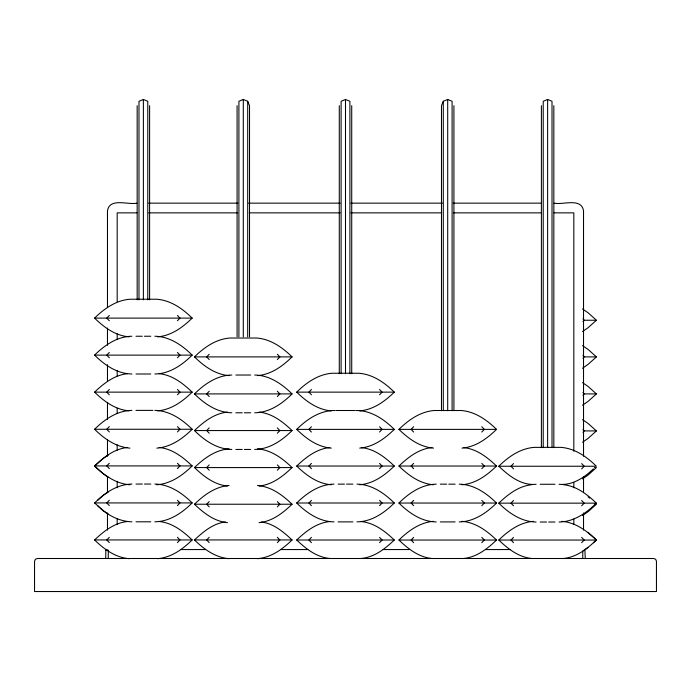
<?xml version="1.0" encoding="UTF-8"?>
<svg xmlns="http://www.w3.org/2000/svg" width="691" height="691" viewBox="0 0 691 691"><rect width="100%" height="100%" fill="white"/><g stroke="black" fill="none" stroke-linecap="round" stroke-linejoin="round"><path stroke-width="1.04" d="M107.805 549.958L105.827 550.399L105.723 558.501M452.095 410.696L452.095 101.283L447.699 99.461L443.302 101.283L441.48 105.68L441.48 410.696M109.325 315.45L106.785 318.11L109.325 320.771M109.325 352.462L106.785 355.122L109.325 357.783M109.325 389.474L106.785 392.134L109.325 394.794M109.325 426.606L106.785 429.266L109.325 431.927M209.218 354.241L206.678 356.893L209.218 359.553M109.325 463.264L106.785 465.915L109.325 468.576M209.218 391.253L206.678 393.905L209.218 396.565M109.325 500.267L106.785 502.927L109.325 505.587M209.218 427.902L206.678 430.562L209.218 433.222M109.325 537.278L106.785 539.939L109.325 542.599M209.218 464.913L206.678 467.574L209.218 470.234M311.434 389.474L308.903 392.134L311.434 394.794M209.218 501.571L206.678 504.231L209.218 506.883M311.434 426.727L308.903 429.379L311.434 432.039M209.218 537.278L206.678 539.939L209.218 542.599M311.434 463.376L308.903 466.036L311.434 468.697M311.434 500.344L308.903 503.005L311.434 505.665M413.659 426.727L411.128 429.379L413.659 432.039M311.434 537.356L308.903 540.017L311.434 542.668M413.659 463.376L411.128 466.036L413.659 468.697M413.659 500.379L411.128 503.039L413.659 505.7M413.659 537.391L411.128 540.051L413.659 542.711M513.525 463.583L510.995 466.244L513.525 468.904M513.525 500.491L510.995 503.152L513.525 505.803M513.525 537.391L510.995 540.051L513.525 542.711M177.44 320.771L179.98 318.11L177.44 315.45M177.44 357.783L179.98 355.122L177.44 352.462M177.44 394.794L179.98 392.134L177.44 389.474M177.44 431.927L179.98 429.266L177.44 426.606M277.333 359.553L279.872 356.893L277.333 354.241M177.44 468.576L179.98 465.915L177.44 463.264M277.333 396.565L279.872 393.905L277.333 391.253M177.44 505.587L179.98 502.927L177.44 500.267M277.333 433.222L279.872 430.562L277.333 427.902M177.44 542.599L179.98 539.939L177.44 537.278M277.333 470.234L279.872 467.574L277.333 464.913M379.558 394.794L382.097 392.134L379.558 389.474M277.333 506.883L279.872 504.231L277.333 501.571M379.558 432.039L382.097 429.379L379.558 426.727M277.333 542.599L279.872 539.939L277.333 537.278M379.558 468.697L382.097 466.036L379.558 463.376M379.558 505.665L382.097 503.005L379.558 500.344M582.945 321.574L584.215 320.244L596.411 320.244L588.11 312.79L582.487 308.972M481.782 432.039L484.322 429.379L481.782 426.727M379.558 542.668L382.097 540.017L379.558 537.356M582.945 358.223L584.215 356.893L596.411 356.893L588.11 349.447L582.487 345.621M481.782 468.697L484.322 466.036L481.782 463.376M582.945 395.235L584.215 393.905L596.411 393.905L588.11 401.359L582.487 405.254M481.782 505.7L484.322 503.039L481.782 500.379M582.945 432.246L584.215 430.916L596.411 430.916L588.11 423.471L582.487 419.644M481.782 542.711L484.322 540.051L481.782 537.391M581.649 468.904L584.189 466.244L581.649 463.583M581.649 505.803L584.189 503.152L581.649 500.491M581.649 542.711L584.189 540.051L581.649 537.391M97.621 500.379L102.916 495.585L108.539 491.767M593.379 468.904C584.249 477.636 572.191 485.713 559.062 484.27M129.157 336.845C115.44 335.74 104.125 327.404 94.589 318.11C104.289 308.583 115.976 300.335 129.943 299.229L156.822 299.229C170.789 300.335 182.476 308.583 192.176 318.11C182.649 327.404 171.333 335.74 157.608 336.845M131.912 373.995C117.228 373.796 104.652 365.107 94.589 355.122C104.678 345.18 117.254 336.457 131.912 336.241M129.157 410.869C115.44 409.754 104.125 401.428 94.589 392.134C103.805 383.35 114.473 374.988 127.593 373.684M129.943 448.139C115.95 447.068 104.281 438.828 94.589 429.266C104.678 419.325 117.254 410.601 131.912 410.385M154.853 336.241C169.52 336.457 182.096 345.18 192.176 355.122C182.113 365.107 169.537 373.805 154.853 373.995M229.049 375.628C215.324 374.522 204.018 366.195 194.482 356.893C204.182 347.374 215.868 339.126 229.835 338.02L256.715 338.02C270.682 339.126 282.369 347.374 292.068 356.893C282.533 366.195 271.226 374.522 257.501 375.628M129.943 484.797C115.95 483.717 104.281 475.486 94.589 465.915C103.805 457.14 114.473 448.779 127.593 447.474M159.172 373.684C172.292 374.988 182.96 383.35 192.176 392.134C182.649 401.428 171.333 409.754 157.608 410.869M231.805 412.786C217.121 412.587 204.545 403.898 194.482 393.905C204.571 383.963 217.147 375.239 231.805 375.032M94.615 503.039C104.557 492.916 117.271 484.313 131.912 484.054M154.853 410.385C169.52 410.601 182.096 419.325 192.176 429.266C182.493 438.828 170.815 447.068 156.822 448.139M231.805 449.444C217.121 449.245 204.545 440.556 194.482 430.562C203.698 421.786 214.365 413.417 227.486 412.112M129.157 558.673C115.44 557.568 104.125 549.233 94.589 539.939C103.831 531.189 114.464 522.776 127.593 521.498M159.172 447.474C172.292 448.779 182.96 457.14 192.176 465.915C182.493 475.486 170.815 483.717 156.822 484.797M227.486 486.015C214.331 484.762 203.698 476.375 194.482 467.574C204.026 458.306 215.359 449.979 229.049 448.839M254.746 375.032C269.404 375.239 281.988 383.963 292.068 393.905C282.006 403.898 269.43 412.587 254.746 412.786M331.274 410.869C317.549 409.754 306.243 401.428 296.707 392.134C306.407 382.607 318.093 374.358 332.06 373.252L358.94 373.252C372.907 374.358 384.593 382.607 394.293 392.134C384.757 401.428 373.451 409.754 359.726 410.869M154.853 484.054C169.52 484.261 182.096 492.985 192.176 502.927C182.113 512.921 169.537 521.61 154.853 521.809M227.486 522.672C214.331 521.42 203.698 513.033 194.482 504.231C204.026 494.963 215.359 486.637 229.049 485.497M259.065 412.112C272.185 413.417 282.852 421.786 292.068 430.562C282.006 440.556 269.43 449.245 254.746 449.444M331.274 448.113C317.549 447.008 306.243 438.681 296.707 429.379C306.985 419.204 320.011 410.324 335.005 410.506M159.172 521.498C172.292 522.793 182.96 531.163 192.176 539.939C182.649 549.233 171.333 557.568 157.608 558.673M229.049 558.673C215.324 557.568 204.018 549.233 194.482 539.939C203.258 531.776 213.096 523.441 225.43 521.955M257.501 448.839C271.192 449.979 282.524 458.306 292.068 467.574C282.852 476.375 272.219 484.762 259.065 486.015M331.274 484.771C317.549 483.665 306.243 475.33 296.707 466.036C305.923 457.261 316.59 448.891 329.711 447.587M257.501 485.497C271.192 486.637 282.524 494.963 292.068 504.231C282.852 513.033 272.219 521.42 259.065 522.672M334.029 521.878C319.346 521.679 306.769 512.99 296.707 503.005C306.795 493.063 319.363 484.339 334.029 484.123M355.986 410.506C370.981 410.324 384.015 419.204 394.293 429.379C384.757 438.681 373.451 447.008 359.726 448.113M433.499 448.113C419.774 447.008 408.467 438.681 398.932 429.379C408.631 419.86 420.318 411.611 434.285 410.506L461.165 410.506C475.132 411.611 486.818 419.86 496.518 429.379C486.982 438.681 475.676 447.008 461.951 448.113M261.12 521.955C273.455 523.441 283.301 531.776 292.068 539.939C282.533 549.233 271.226 557.568 257.501 558.673M329.711 558.458C316.556 557.205 305.923 548.818 296.707 540.017C305.923 531.232 316.59 522.871 329.711 521.567M361.289 447.587C374.41 448.891 385.077 457.261 394.293 466.036C384.757 475.33 373.451 483.665 359.726 484.771M433.499 484.771C419.774 483.665 408.467 475.33 398.932 466.036C408.148 457.261 418.815 448.891 431.935 447.587M596.411 320.244L588.11 327.689L582.487 331.585M356.971 484.123C371.628 484.339 384.205 493.063 394.293 503.005C384.231 512.99 371.654 521.679 356.971 521.878M436.246 521.921C421.57 521.722 408.994 513.024 398.932 503.039C409.012 493.098 421.588 484.374 436.246 484.158M596.411 356.893L588.11 364.347L582.487 368.243M361.289 521.567C374.41 522.871 385.077 531.232 394.293 540.017C385.077 548.818 374.444 557.205 361.289 558.458M431.935 558.492C418.781 557.24 408.148 548.853 398.932 540.051C408.476 530.783 419.808 522.456 433.499 521.316M463.514 447.587C476.635 448.891 487.302 457.261 496.518 466.036C486.982 475.33 475.676 483.665 461.951 484.771M498.798 466.244C508.498 456.716 520.185 448.476 534.152 447.371L561.032 447.371C574.998 448.476 586.685 456.716 596.385 466.244L498.798 466.244C508.861 475.805 521.437 485.885 536.121 484.27M459.195 484.158C473.853 484.374 486.429 493.098 496.518 503.039C486.455 513.033 473.879 521.722 459.195 521.921M536.121 522.025C521.437 521.826 508.861 513.137 498.798 503.152C508.015 494.367 518.682 486.006 531.802 484.702M596.411 430.916L588.11 438.37L582.487 442.257M461.951 521.316C475.641 522.456 486.974 530.783 496.518 540.051C487.302 548.853 476.669 557.24 463.514 558.492M531.802 558.492C518.647 557.24 508.015 548.853 498.798 540.051C508.343 530.783 519.675 522.456 533.366 521.316M563.381 484.702C576.501 486.006 587.169 494.367 596.385 503.152C586.322 513.137 573.746 521.826 559.062 522.025M593.379 542.711L596.385 540.051C586.84 530.783 575.508 522.456 561.818 521.316M582.487 478.915L588.11 475.019L596.411 467.574L594.381 467.574M582.487 515.572L588.11 511.677L596.411 504.231L594.381 504.231M584.094 550.174L588.11 547.393M108.539 454.868L102.916 458.686L94.615 466.14L102.916 473.585L108.539 477.481M147.779 299.834L147.779 101.283L143.382 99.461L138.986 101.283L138.986 299.834M249.52 336.785L249.52 105.68L247.698 101.283L243.301 99.461L238.905 101.283L238.905 336.785M349.896 373.736L349.896 101.283L345.5 99.461L341.104 101.283L341.104 373.736M552.014 447.647L552.014 101.283L547.618 99.461L543.221 101.283L543.221 447.647M563.381 558.492C576.579 557.248 587.229 548.818 596.411 539.939L588.11 532.493M136.896 203.145C128.215 205.184 109.472 197.289 107.468 210.919L107.468 307.616M148.643 203.145L237.808 203.145M248.579 203.145L340.119 203.145M350.881 203.145L442.421 203.145M453.192 203.145L541.286 203.145M554.104 203.145C562.785 205.184 581.528 197.289 583.532 210.919L583.532 456.19M136.922 212.863L117.185 212.863L117.185 301.578M148.686 212.863L237.471 212.863M249.235 212.863L340.153 212.863M350.847 212.863L441.765 212.863M453.529 212.863L541.243 212.863M554.078 212.863L573.815 212.863L573.815 451.206M94.589 318.11L192.176 318.11M135.989 336.241L142.32 336.241M144.436 336.241L150.776 336.241M94.589 355.122L192.176 355.122M194.482 356.893L292.068 356.893M135.989 373.995L150.776 373.995M235.881 375.032L250.669 375.032M94.589 392.134L192.176 392.134M296.707 392.134L394.293 392.134M194.482 393.905L292.068 393.905M135.989 410.385L152.884 410.385M335.99 410.506L355.001 410.506M235.881 412.786L242.213 412.786M244.329 412.786L250.669 412.786M94.589 429.266L192.176 429.266M296.707 429.379L394.293 429.379M398.932 429.379L496.518 429.379M194.482 430.562L292.068 430.562M235.881 449.444L242.213 449.444M244.329 449.444L250.669 449.444M94.589 465.915L192.176 465.915M296.707 466.036L394.293 466.036M398.932 466.036L496.518 466.036M194.482 467.574L292.068 467.574M135.989 484.054L142.32 484.054M144.436 484.054L150.776 484.054M338.106 484.123L344.438 484.123M346.554 484.123L352.885 484.123M440.331 484.158L446.662 484.158M448.779 484.158L455.11 484.158M540.198 484.27L554.977 484.27M192.176 502.927L94.589 502.927L102.916 510.485L108.539 514.38M296.707 503.005L394.293 503.005M398.932 503.039L496.518 503.039M498.798 503.152L596.385 503.152M194.482 504.231L292.068 504.231M131.912 521.809C118.792 521.455 106.725 514.743 97.595 505.587M135.989 521.809L150.776 521.809M338.106 521.878L352.885 521.878M440.331 521.921L455.11 521.921M540.198 522.025L546.529 522.025M548.645 522.025L554.977 522.025M94.589 539.939L192.176 539.939M194.482 539.939L292.068 539.939M296.707 540.017L394.293 540.017M398.932 540.051L496.518 540.051M498.798 540.051L596.385 540.051M180.956 549.561L205.512 549.561M280.987 549.561L307.789 549.561M383.211 549.561L408.942 549.561M485.488 549.561L510.044 549.561M105.827 550.399L108.349 550.399L108.245 558.501M34.55 591.539L656.45 591.539M582.487 382.633L588.11 386.459L596.411 393.905M588.11 496.777L589.622 498.151M582.945 318.914L584.215 320.244M582.945 355.571L584.215 356.893M582.945 392.574L584.215 393.905M582.945 429.586L584.215 430.916M584.88 549.958L585.277 558.501M656.45 590.762L656.45 561.222L655.655 559.295L653.729 558.501L37.271 558.501L35.345 559.295L34.55 561.222L34.55 590.762M583.532 476.583L583.532 492.64M583.532 512.981L583.532 530.109M582.755 550.926L582.755 558.501M573.815 482.422L573.815 487.811M573.815 519.027L573.815 524.409M553.837 105.68L553.837 447.647M547.618 99.461L547.618 447.647M541.399 105.68L541.399 447.647M453.918 105.68L453.918 410.696M447.699 99.461L447.699 410.696M443.302 101.283L443.302 410.696M351.719 105.68L351.719 373.736M345.5 99.461L345.5 373.736M339.281 105.68L339.281 373.736M247.698 101.283L247.698 336.785M243.301 99.461L243.301 336.785M237.082 105.68L237.082 336.785M149.601 105.68L149.601 299.834M143.382 99.461L143.382 299.834M137.163 105.68L137.163 299.834M117.185 333.874L117.185 339.255M117.185 370.471L117.185 375.861M117.185 408.148L117.185 413.529M117.185 444.754L117.185 450.135M117.185 481.351L117.185 487.811M117.185 519.027L117.185 524.409M107.468 328.07L107.468 345.293M107.468 364.675L107.468 380.827M107.468 402.361L107.468 419.584M107.468 440.037L107.468 456.19M107.468 476.583L107.468 492.64M107.468 512.981L107.468 530.109"/></g></svg>
